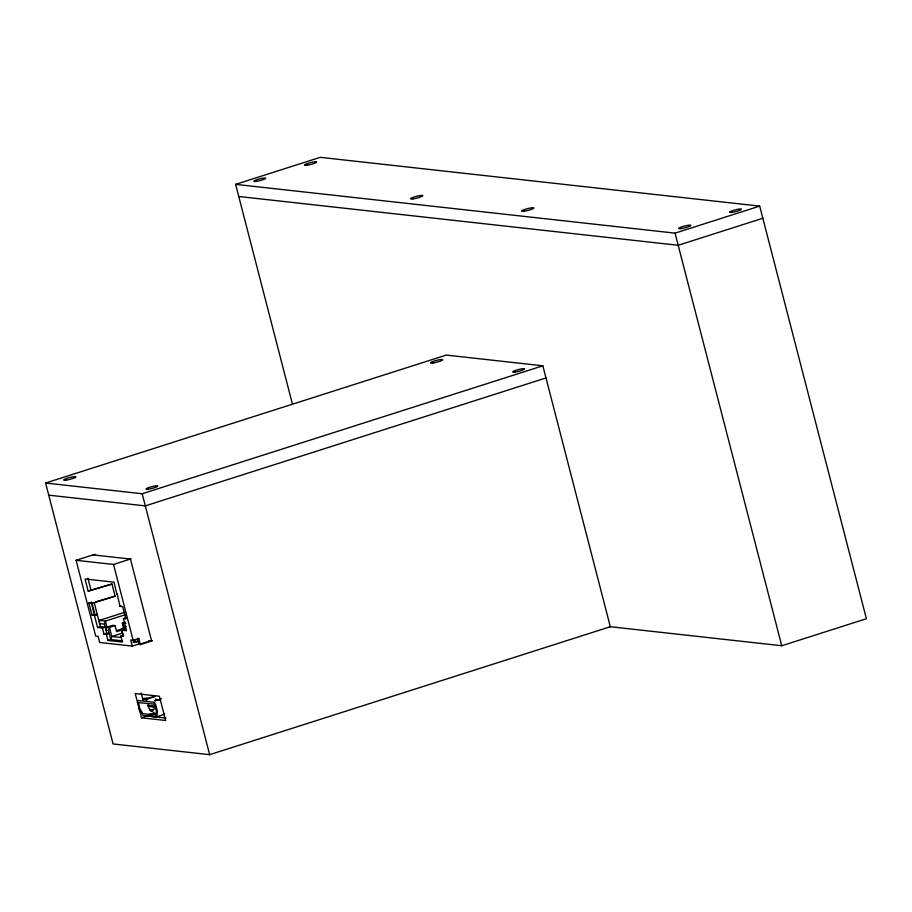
<?xml version="1.0" encoding="UTF-8"?>
<svg xmlns="http://www.w3.org/2000/svg" width="912" height="912" viewBox="0 0 912 912"><rect width="100%" height="100%" fill="white"/><g stroke="black" fill="none" stroke-linecap="round" stroke-linejoin="round"><path stroke-width="1.37" d="M144.757 698.945L146.581 698.558L146.194 700.199M156.226 700.222L158.05 699.835L157.913 700.405M90.778 602.376L88.897 602.98L92.032 615.11L94.449 615.383L97.584 627.513L102.418 628.049L103.991 634.125L106.396 634.387L107.969 640.452L122.459 642.059L120.886 635.995L123.302 636.268L121.729 630.192L126.563 630.728L123.428 618.598L125.833 618.86L122.698 606.731L120.042 606.343L117.124 593.963M120.042 606.343L120.908 605.785M106.396 634.387L109.223 633.487L106.807 633.224L104.458 624.116L105.439 621.061L125.491 614.654M122.641 640.874L110.797 639.551L108.437 630.454L109.417 627.399L115.06 625.598L116.633 631.663L124.556 629.291M163.978 714.073L163.966 714.438A3.488 1.231 72.3 0 0 164.65 713.56M292.49 404.301L235.615 184.361L320.26 157.331L759.696 206.112L866.4 618.724L781.755 645.753L609.376 626.624M235.615 184.361L675.04 233.141L759.696 206.112M762.831 218.253L678.186 245.282L238.75 196.49M45.6 483.029L446.264 355.087L542.845 365.803L610.322 626.726L209.657 754.669L113.077 743.953L45.6 483.029L142.181 493.757L542.845 365.803M545.992 377.944L145.316 505.886L48.735 495.17M139.992 643.644L132.297 646.106L99.704 642.481L98.108 636.348L95.703 636.086L76.095 560.299L94.916 554.291M76.095 560.299L113.521 564.46L130.997 558.874M116.896 594.202L114.011 582.187L85.033 578.972L88.168 591.113L111.948 584.033L115.094 596.174L94.164 602.809L88.897 602.98M111.948 584.033L88.168 591.113M95.452 601.92L115.094 596.174M92.032 615.11L97.276 614.483L94.449 615.383M104.458 624.116L99.625 623.58L99.408 620.388L124.807 612.283M123.428 618.598L126.244 617.698M97.584 627.513L100.411 626.612L105.233 627.148L102.418 628.049M125.035 622.087L122.356 622.942L123.929 629.006L121.513 628.733L123.53 636.542M103.991 634.125L106.807 633.224M124.898 627.661L121.513 628.733L122.459 630.956M116.907 630.534L124.967 627.958M122.311 633.133L111.777 636.496L110.797 639.551L107.969 640.452M120.886 635.995L123.713 635.094M132.297 646.106L130.724 640.03L133.141 640.304L138.784 638.503L140.357 644.567L152.441 640.714M139.354 640.566L134.338 642.173L133.813 640.144M132.97 642.014L135.535 642.299L139.297 641.102M138.784 638.503L137.575 638.366L139.148 644.431L151.232 640.577M146.479 698.398L155.063 696.38L147.949 698.911L143.218 699.607L146.479 698.398L146.957 700.211M161.39 698.569C160.865 700.826 152.008 698.501 156.362 699.652M141.497 717.812L165.642 720.491L159.361 696.221L135.215 693.542L141.497 717.812L147.14 716.011L165.916 718.097M151.848 715.612L149.762 716.228L149.283 714.415L153.41 713.127M156.442 716.866L164.285 714.358M154.869 713.515L153.752 713.754M153.341 713.195L154.322 713.059L153.866 713.663M153.592 713.15L154.139 713.64M155.12 708.749L149.978 710.266L153.25 710.744L150.959 711.223L147.664 705.774A1.904 1.756 -83.7 0 1 148.462 704.326M93.035 554.895L130.45 559.045L151.643 640.965L148.873 640.657M99.408 620.388L105.439 621.061L107 627.103L106.02 630.181L108.437 630.454M125.97 623.341L122.356 622.942L124.716 629.907M123.77 626.259L126.187 626.533M115.06 625.598L112.655 625.324L107 627.103L109.417 627.399L111.777 636.496L121.182 637.545M139.148 644.431L140.357 644.567M159.646 699.857L154.664 700.838L158.05 699.835M150.982 715.521L151.734 715.601M146.581 698.558L143.993 698.136M675.04 233.141L781.755 645.753M142.181 493.757L209.657 754.669M134.828 639.54L135.535 642.299M113.521 564.46L133.141 640.304M149.408 714.427L149.876 716.239M141.212 693.086L142.956 699.835M87.86 578.071L91.063 590.486M94.278 602.9L100.411 626.612M91.713 602.08L94.859 614.209M91.565 603.744L94.107 613.594M155.519 706.96A1.265 1.174 -83.7 0 1 154.082 706.105L153.182 706.002A1.265 1.174 -83.7 0 0 154.63 706.857M156.191 707.028A1.265 1.174 -83.7 0 1 154.755 706.184L155.644 706.276A1.265 1.174 -83.7 0 0 156.362 707.108M153.946 706.789A1.265 1.174 -83.7 0 1 152.509 705.934L151.62 705.831A1.265 1.174 -83.7 0 0 153.056 706.686M151.483 706.515A1.265 1.174 -83.7 0 1 150.047 705.66L150.936 705.751A1.265 1.174 -83.7 0 0 152.384 706.606M150.811 706.435A1.265 1.174 -83.7 0 1 149.374 705.58L148.474 705.478A1.265 1.174 -83.7 0 0 149.921 706.333M137.815 703.711A3.488 1.231 72.3 0 1 138.282 700.519L153.74 702.229A3.488 1.231 72.3 0 1 155.929 705.717L157.103 710.243A3.488 1.231 72.3 0 1 157.32 712.568L156.807 716.068A3.488 1.231 72.3 0 1 156.123 716.935L143.583 715.544A3.488 1.231 72.3 0 1 142.397 714.461L139.992 710.642A3.488 1.231 72.3 0 1 138.989 708.236M156.488 710.915L155.656 715.122L142.945 713.651L139.832 708.715L138.476 702.593L154.413 704.144L156.488 710.915M731.96 212.348A6.122 0.889 -14.5 0 0 741.399 209.338A6.122 0.889 -14.5 0 0 733.18 210.455A6.122 0.889 -14.5 0 0 731.96 212.348M524.104 211.208A6.338 0.923 -14.5 0 0 533.885 208.084A6.338 0.923 -14.5 0 0 525.369 209.247A6.338 0.923 -14.5 0 0 524.104 211.208M681.047 228.627A6.338 0.923 -14.5 0 0 690.817 225.503A6.338 0.923 -14.5 0 0 682.313 226.666A6.338 0.923 -14.5 0 0 681.047 228.627M306.899 165.232A6.338 0.923 -14.5 0 0 316.669 162.108A6.338 0.923 -14.5 0 0 308.165 163.271A6.338 0.923 -14.5 0 0 306.899 165.232M256.226 181.397A6.122 0.889 -14.5 0 0 265.677 178.376A6.122 0.889 -14.5 0 0 257.458 179.493A6.122 0.889 -14.5 0 0 256.226 181.397M413.045 198.873A6.338 0.923 -14.5 0 0 422.815 195.749A6.338 0.923 -14.5 0 0 414.31 196.912A6.338 0.923 -14.5 0 0 413.045 198.873M515.12 372.05A6.122 0.889 -14.5 0 0 524.56 369.029A6.122 0.889 -14.5 0 0 516.34 370.147A6.122 0.889 -14.5 0 0 515.12 372.05M66.097 480.122A6.338 0.923 -14.5 0 0 75.867 476.999A6.338 0.923 -14.5 0 0 67.363 478.162A6.338 0.923 -14.5 0 0 66.097 480.122M148.314 489.174A6.122 0.889 -14.5 0 0 157.753 486.164A6.122 0.889 -14.5 0 0 149.534 487.282A6.122 0.889 -14.5 0 0 148.314 489.174M432.904 362.987A6.338 0.923 -14.5 0 0 442.673 359.875A6.338 0.923 -14.5 0 0 434.169 361.027A6.338 0.923 -14.5 0 0 432.904 362.987"/></g></svg>
